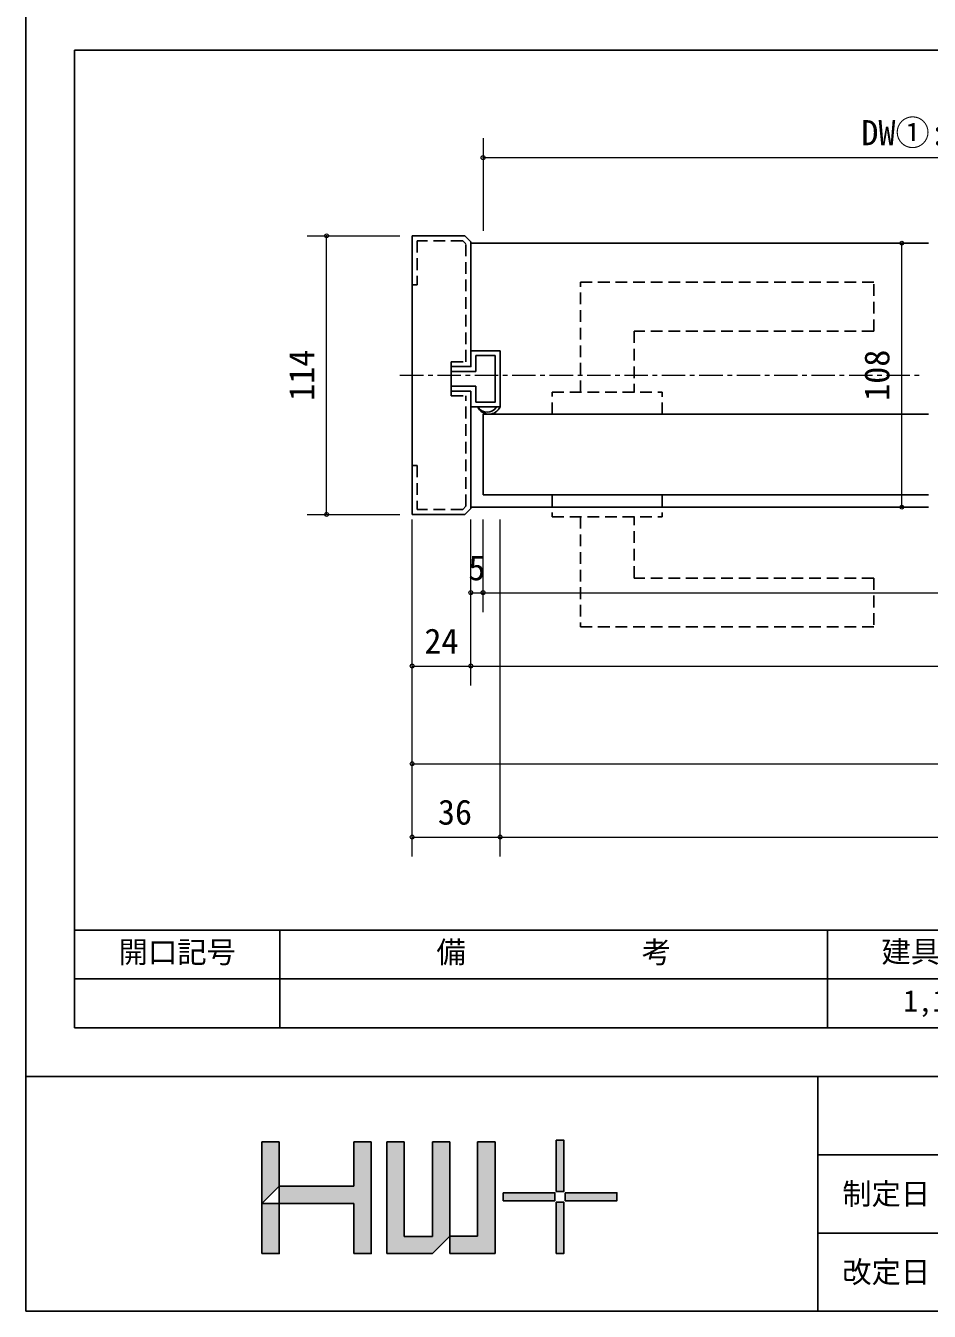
# Model space of a CAD drawing. Units: millimetres at full size; details may follow other scales. Extents: x -800 to 800, y -560 to 560.
# Drawn here: x -800 to -430, y -560 to -34 of the extents above; entities that cross this region are included whole.
import ezdxf
from ezdxf.enums import TextEntityAlignment as Align

# ---------------------------------------------------------------- set-up
doc = ezdxf.new("R2010")
doc.units = ezdxf.units.MM
doc.header["$LTSCALE"] = 4
doc.header["$PDMODE"] = 32
doc.header["$PDSIZE"] = 1.6
for name, pattern in [('DASHED1', [1.8, 1.2, -0.6]), ('USER12', [1.381478, 0.690739, -0.690739]), ('USER13', [3.826934, 2.391833, -0.478367, 0.478367, -0.478367])]:
    doc.linetypes.add(name, pattern=pattern)
doc.layers.add('0-0', color=7, linetype='Continuous', lineweight=25)
doc.layers.add('2-0', color=4, linetype='Continuous', lineweight=9)
doc.styles.add('ＭＳ ゴシック', font='')
doc.styles.get('ＭＳ ゴシック').set_extended_font_data('MS Gothic')

msp = doc.modelspace()

# ---------------------------------------------------------------- linework, layer by layer
at = {"layer": '0-0'}
for p, q in [((-800, 560), (-800, -560)), ((-780, -44), (152, -44)), ((-780, -404), (152, -404)), ((-696, -404), (-696, -444)), ((-472, -404), (-472, -444)), ((152, -424), (-780, -424)), ((-800, -464), (800, -464)), ((-476, -464), (-476, -560)), ((-703.403, -490.7), (-703.403, -536.41)), ((-696.28, -490.7), (-703.403, -490.7)), ((-658.657, -490.7), (-665.78, -490.7)), ((-665.78, -490.7), (-665.78, -508.805)), ((-645.205, -490.7), (-652.328, -490.7)), ((-652.328, -490.7), (-652.328, -536.41)), ((-645.192, -529.158), (-645.192, -490.7)), ((-633.658, -490.708), (-626.549, -490.708)), ((-633.647, -490.7), (-633.647, -529.345)), ((-626.549, -490.709), (-626.549, -536.41)), ((-615.208, -490.709), (-608.02, -490.709)), ((-615.184, -490.709), (-615.184, -529.313)), ((-608.02, -536.41), (-608.02, -490.709)), ((-476, -496), (800, -496)), ((-703.403, -515.941), (-696.267, -508.805)), ((-696.267, -508.805), (-665.78, -508.805)), ((-665.78, -515.941), (-703.403, -515.941)), ((-652.328, -515.958), (-652.328, -516.358)), ((-645.192, -529.345), (-645.192, -515.731)), ((-645.192, -529.345), (-633.647, -529.345)), ((-633.647, -536.41), (-626.551, -529.313)), ((-626.549, -529.313), (-615.184, -529.313)), ((-476, -528), (24, -528)), ((-652.328, -536.41), (-633.647, -536.41)), ((-626.549, -536.41), (-608.02, -536.41)), ((-800, -560), (800, -560))]:
    msp.add_line(p, q, dxfattribs=at)
for points in [[(-780, -44), (-780, -444), (152, -444)], [(-703.403, -536.41), (-696.267, -536.41), (-696.267, -515.731), (-696.267, -490.7)], [(-665.78, -536.41), (-658.643, -536.41), (-658.643, -515.731), (-658.643, -490.7)], [(-665.78, -515.958), (-665.78, -516.358), (-665.78, -536.41)]]:
    msp.add_lwpolyline(points, dxfattribs=at)
for points in [[(-582.986, -490.01), (-579.826, -490.01), (-579.826, -510.954), (-582.986, -510.954)], [(-604.674, -511.508), (-583.514, -511.508), (-583.514, -514.74), (-604.674, -514.74)], [(-582.986, -515.383), (-579.826, -515.383), (-579.826, -536.328), (-582.986, -536.328)], [(-579.298, -511.508), (-558.138, -511.508), (-558.138, -514.74), (-579.298, -514.74)]]:
    msp.add_lwpolyline(points, close=True, dxfattribs=at)
at = {"layer": '0-0', "color": 134}
for points in [[(-703.403, -490.7), (-696.267, -490.7), (-703.403, -515.941), (-696.267, -508.805)], [(-665.78, -536.41), (-658.643, -536.41), (-658.657, -490.7)], [(-665.78, -536.41), (-658.657, -490.7), (-665.78, -490.7)], [(-645.205, -490.7), (-652.328, -490.7), (-652.328, -536.41)], [(-652.328, -536.41), (-645.192, -529.158), (-645.205, -490.7)], [(-626.551, -529.313), (-626.549, -490.709), (-633.647, -490.708)], [(-626.551, -529.313), (-633.647, -490.708), (-633.647, -529.345)], [(-608.02, -536.41), (-608.02, -490.709), (-615.184, -490.709)], [(-608.02, -536.41), (-615.184, -490.709), (-615.184, -529.313)], [(-582.986, -490.01), (-579.826, -490.01), (-582.986, -510.954), (-579.826, -510.954)], [(-696.267, -508.805), (-665.78, -515.958), (-696.267, -515.941)], [(-665.78, -508.805), (-696.267, -508.805), (-665.85, -515.941)], [(-665.78, -508.805), (-665.85, -515.941), (-665.78, -536.41)], [(-583.514, -511.508), (-604.674, -511.508), (-583.514, -514.74), (-604.674, -514.74)], [(-582.986, -515.383), (-579.826, -515.383), (-582.986, -536.328), (-579.826, -536.328)], [(-579.298, -511.508), (-558.138, -511.508), (-579.298, -514.74), (-558.138, -514.74)], [(-703.403, -515.941), (-703.403, -536.41), (-696.267, -515.941), (-696.267, -536.41)], [(-652.328, -536.41), (-633.647, -529.345), (-645.192, -529.158)], [(-652.328, -536.41), (-633.647, -536.41), (-626.551, -529.313)], [(-652.328, -536.41), (-626.551, -529.313), (-633.647, -529.345)], [(-626.549, -529.313), (-626.549, -536.41), (-608.02, -536.41)], [(-608.02, -536.41), (-615.184, -529.313), (-626.549, -529.313)]]:
    msp.add_solid(points, dxfattribs=at)
at = {"layer": '0-0'}
for points in [[(-703.403, -490.7), (-696.28, -490.7), (-703.403, -515.941), (-696.267, -508.805)], [(-665.78, -536.41), (-658.643, -536.41), (-658.643, -490.7)], [(-665.78, -536.41), (-658.643, -490.7), (-665.78, -508.805)], [(-665.78, -490.7), (-665.78, -508.805), (-658.657, -490.7)], [(-645.205, -490.7), (-652.328, -490.7), (-652.328, -536.41)], [(-652.328, -536.41), (-645.192, -529.158), (-645.205, -490.7)], [(-626.551, -529.313), (-626.549, -490.708), (-633.647, -490.708)], [(-626.551, -529.313), (-633.647, -490.708), (-633.647, -529.345)], [(-608.02, -536.41), (-608.02, -490.709), (-615.208, -490.709)], [(-608.02, -536.41), (-615.208, -490.709), (-615.184, -529.313)], [(-582.986, -510.954), (-579.826, -510.954), (-582.986, -490.01), (-579.826, -490.01)], [(-696.267, -508.805), (-696.267, -515.731), (-665.85, -515.941)], [(-665.78, -508.805), (-696.267, -508.805), (-665.85, -515.941)], [(-665.78, -508.805), (-665.85, -515.941), (-665.78, -536.41)], [(-604.674, -511.508), (-604.674, -514.74), (-583.514, -511.508), (-583.514, -514.74)], [(-582.986, -515.383), (-582.986, -536.328), (-579.826, -515.383), (-579.826, -536.328)], [(-579.298, -511.508), (-579.298, -514.74), (-558.138, -511.508), (-558.138, -514.74)], [(-703.403, -536.41), (-703.403, -515.941), (-696.267, -536.41), (-696.267, -515.731)], [(-652.328, -536.41), (-633.647, -529.345), (-645.192, -529.158)], [(-652.328, -536.41), (-633.647, -536.41), (-626.551, -529.313)], [(-652.328, -536.41), (-626.551, -529.313), (-633.647, -529.345)], [(-626.551, -529.313), (-626.549, -536.41), (-608.02, -536.41)], [(-608.02, -536.41), (-615.184, -529.313), (-626.551, -529.313)]]:
    msp.add_solid(points, dxfattribs=at)
at = {"layer": '2-0'}
for p, q in [((-612.92, -79.974), (-612.92, -117.974)), ((-612.92, -87.974), (-233.413, -87.974)), ((-684.916, -119.974), (-646.916, -119.974)), ((-676.916, -233.974), (-676.916, -119.974)), ((-441.614, -230.978), (-441.614, -122.974)), ((-684.916, -233.974), (-646.916, -233.974)), ((-641.916, -303.978), (-641.916, -235.978)), ((-617.918, -273.978), (-617.918, -235.978)), ((-617.918, -303.978), (-617.918, -235.978)), ((-612.92, -273.978), (-612.92, -235.978)), ((-605.916, -373.978), (-605.916, -235.978)), ((-617.918, -265.978), (-612.92, -265.978)), ((-612.92, -265.978), (-15.411, -265.978)), ((-641.916, -295.978), (-617.918, -295.978)), ((-641.916, -343.978), (-641.916, -295.978)), ((-617.918, -295.978), (-7.912, -295.978)), ((-641.916, -335.978), (16.087, -335.978)), ((-641.916, -373.978), (-641.916, -335.978)), ((-641.916, -365.978), (-131.964, -365.978))]:
    msp.add_line(p, q, dxfattribs=at)
at = {"layer": '2-0', "color": 7, "lineweight": 25}
for p, q in [((-641.916, -119.974), (-641.916, -233.974)), ((-620.417, -119.974), (-641.916, -119.974)), ((-620.417, -119.974), (-617.918, -122.472)), ((-617.918, -122.974), (-430.666, -122.974)), ((-605.916, -166.977), (-617.918, -166.977)), ((-605.916, -166.977), (-605.916, -189.976)), ((-625.915, -173.479), (-625.915, -183.474)), ((-607.916, -168.977), (-615.918, -168.977)), ((-615.918, -175.479), (-615.918, -168.977)), ((-625.915, -175.479), (-615.918, -175.479)), ((-625.915, -181.474), (-615.918, -181.474)), ((-625.915, -183.474), (-617.918, -183.474)), ((-617.918, -231.476), (-617.918, -183.474)), ((-615.918, -187.976), (-615.918, -181.474)), ((-605.916, -189.976), (-617.918, -189.976)), ((-612.92, -225.979), (-612.92, -192.976)), ((-612.92, -192.976), (-430.666, -192.976)), ((-612.92, -225.979), (-430.666, -225.979)), ((-617.918, -230.978), (-430.666, -230.978)), ((-620.417, -233.974), (-641.916, -233.974)), ((-620.42, -233.974), (-617.918, -231.472)), ((-620.417, -233.974), (-617.918, -231.476))]:
    msp.add_line(p, q, dxfattribs=at)
at = {"layer": '2-0', "color": 7, "linetype": 'DASHED1', "lineweight": 25}
for p, q in [((-639.916, -121.974), (-639.916, -139.974)), ((-621.245, -121.974), (-639.916, -121.974)), ((-621.245, -121.974), (-619.918, -123.301)), ((-639.916, -139.974), (-641.916, -139.974)), ((-573.112, -183.976), (-573.105, -138.973)), ((-453.105, -138.977), (-573.105, -138.973)), ((-453.108, -158.977), (-453.105, -138.977)), ((-453.108, -158.977), (-551.109, -158.974)), ((-551.109, -158.974), (-551.109, -183.976)), ((-625.915, -171.479), (-625.915, -173.479)), ((-625.915, -183.474), (-625.915, -185.474)), ((-539.607, -192.979), (-539.607, -183.976)), ((-625.915, -185.474), (-619.918, -185.474)), ((-639.916, -213.974), (-641.916, -213.974)), ((-639.916, -213.974), (-639.916, -231.974)), ((-539.607, -225.976), (-539.607, -234.979)), ((-621.245, -231.974), (-639.916, -231.974)), ((-573.112, -234.979), (-573.105, -279.981)), ((-551.109, -259.981), (-551.109, -234.979)), ((-453.108, -259.978), (-551.109, -259.981)), ((-453.108, -259.978), (-453.105, -279.978)), ((-453.105, -279.978), (-573.105, -279.981))]:
    msp.add_line(p, q, dxfattribs=at)
at = {"layer": '2-0', "linetype": 'USER13'}
msp.add_line((-646.916, -176.974), (-433.981, -176.974), dxfattribs=at)
at = {"layer": '2-0', "color": 7, "linetype": 'USER12', "lineweight": 25}
msp.add_line((-605.916, -189.976), (-606.149, -189.976), dxfattribs=at)
at = {"layer": '2-0', "color": 7, "lineweight": 25}
for points in [[(-625.915, -173.479), (-617.918, -173.479), (-617.918, -122.472)], [(-607.916, -168.977), (-607.916, -187.976), (-615.918, -187.976)]]:
    msp.add_lwpolyline(points, dxfattribs=at)
at = {"layer": '2-0', "color": 7, "linetype": 'DASHED1', "lineweight": 25}
for points in [[(-625.915, -171.479), (-619.918, -171.479), (-619.918, -123.301)], [(-584.612, -192.976), (-584.612, -183.976), (-539.607, -183.976)], [(-621.245, -231.974), (-619.918, -230.647), (-619.918, -185.474)], [(-584.612, -225.979), (-584.612, -234.979), (-539.607, -234.979)]]:
    msp.add_lwpolyline(points, dxfattribs=at)
at = {"layer": '2-0', "color": 7, "lineweight": 25}
for centre, radius, start, end in [((-610.524, -187.942), 5, 203.99927, 336.00073), ((-611.244, -187.622), 4.5, 211.5394, 328.4606)]:
    msp.add_arc(centre, radius, start, end, dxfattribs=at)
at = {"layer": '2-0'}
for p in [(-612.92, -87.974), (-676.916, -119.974), (-441.614, -122.974), (-441.614, -230.978), (-676.916, -233.974), (-617.918, -265.978), (-612.92, -265.978), (-641.916, -295.978), (-617.918, -295.978), (-641.916, -335.978), (-641.916, -365.978), (-605.916, -365.978)]:
    msp.add_point(p, dxfattribs=at)

# ---------------------------------------------------------------- texts
at = {"layer": '0-0', "style": 'ＭＳ ゴシック'}
for s, p in [('開口記号', (-762, -420.08)), ('備\u3000\u3000\u3000\u3000\u3000\u3000考', (-632, -420.08)), ('建具巾 D W', (-450, -419.918)), ('1,120.5', (-441, -440)), ('制定日', (-466, -518.955)), ('改定日', (-466, -550.955))]:
    msp.add_text(s, height=8.798, dxfattribs=at).set_placement(p, align=Align.BOTTOM_LEFT)
at = {"layer": '2-0', "color": 7, "style": 'ＭＳ ゴシック'}
for s, p in [('DW①:730.5', (-458.167, -85.974)), ('5', (-618.919, -263.978)), ('24', (-636.917, -293.978)), ('36', (-631.384, -363.978))]:
    msp.add_text(s, height=10.26, dxfattribs=at).set_placement(p, align=Align.BOTTOM_LEFT)
for s, p in [('114', (-678.916, -187.474)), ('108', (-443.614, -187.476))]:
    msp.add_text(s, height=10.26, rotation=90, dxfattribs=at).set_placement(p, align=Align.BOTTOM_LEFT)

doc.saveas('drawing.dxf')
